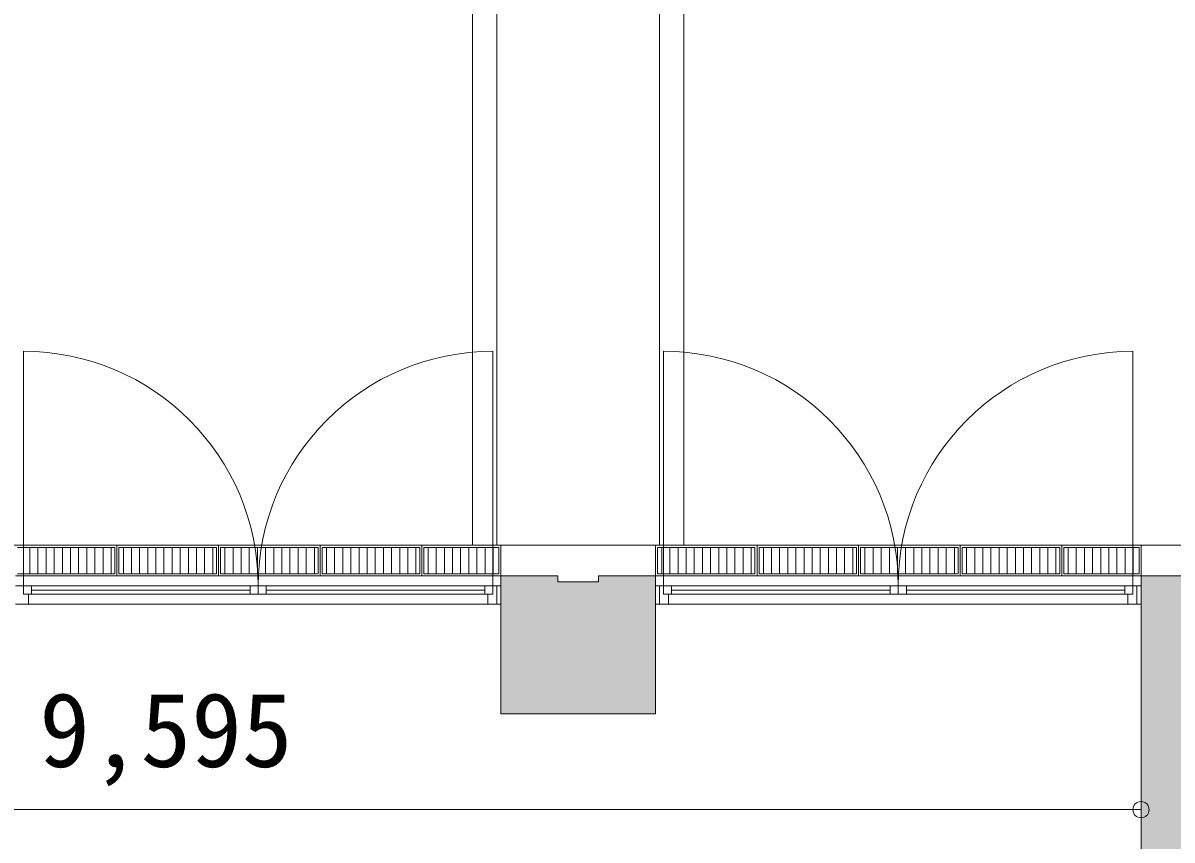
# Model space of a CAD drawing. Units: millimetres at full size, sheet at 1:200; details may follow other scales. Extents: x -96239 to 62349, y -170536 to 17264.
# Drawn here: x -32799 to -27144, y -43087 to -39065 of the extents above; entities that cross this region are included whole.
import ezdxf
from ezdxf.enums import TextEntityAlignment as Align

# ---------------------------------------------------------------- set-up
doc = ezdxf.new("R2010")
doc.units = ezdxf.units.MM
doc.header["$LTSCALE"] = 200
doc.header["$PDMODE"] = 32
doc.header["$PDSIZE"] = 80
for name, color, linetype, lineweight in [('0-1_躯体', 7, 'Continuous', 9), ('0-2_建具', 7, 'Continuous', 9), ('0-6_寸法', 4, 'Continuous', 5), ('0-9_外景', 7, 'Continuous', 9), ('0-C_タイル・側溝', 7, 'Continuous', 9)]:
    doc.layers.add(name, color=color, linetype=linetype, lineweight=lineweight)
doc.styles.add('ＭＳ ゴシック', font='')
doc.styles.get('ＭＳ ゴシック').set_extended_font_data('MS Gothic')

msp = doc.modelspace()

# ---------------------------------------------------------------- linework, layer by layer
at = {"layer": '0-1_躯体'}
for p, q in [((-30446.1, -41786.2), (-30446.1, -42466.2)), ((-30446.1, -41786.2), (-30166.1, -41786.2)), ((-30166.1, -41816.2), (-30166.1, -41786.2)), ((-29686.1, -41786.2), (-29966.1, -41786.2)), ((-29686.1, -41786.2), (-29686.1, -42466.2)), ((-27296.1, -41786.2), (-27016.1, -41786.2)), ((-27296.1, -48791.2), (-27296.1, -41786.2)), ((-30446.1, -41926.2), (-32836.1, -41926.2)), ((-27296.1, -41926.2), (-29686.1, -41926.2)), ((-29686.1, -42466.2), (-30446.1, -42466.2))]:
    msp.add_line(p, q, dxfattribs=at)
msp.add_lwpolyline([(-30166.1, -41816.2), (-29966.1, -41816.2), (-29966.1, -41786.2)], dxfattribs=at)
at = {"layer": '0-1_躯体', "color": 9}
for points in [[(-30446.1, -41786.2), (-30446.1, -41816.2), (-30166.1, -41786.2), (-30166.1, -41816.2)], [(-29686.1, -41786.2), (-29966.1, -41786.2), (-29686.1, -41816.2), (-29966.1, -41816.2)], [(-27016.1, -41816.2), (-27016.1, -41786.2), (-27296.1, -41816.2), (-27296.1, -41786.2)], [(-27296.1, -41786.2), (-27296.1, -44371.2), (-27096.1, -41786.2), (-27096.1, -44371.2)], [(-29686.1, -41816.2), (-30446.1, -41816.2), (-29686.1, -42466.2), (-30446.1, -42466.2)]]:
    msp.add_solid(points, dxfattribs=at)
at = {"layer": '0-2_建具', "color": 4, "lineweight": 5}
for p, q in [((-32796.1, -41876.2), (-32796.1, -40681.2)), ((-30486.1, -40681.2), (-30486.1, -41876.2)), ((-29646.1, -41876.2), (-29646.1, -40681.2)), ((-27336.1, -40681.2), (-27336.1, -41876.2))]:
    msp.add_line(p, q, dxfattribs=at)
at = {"layer": '0-2_建具'}
for p, q in [((-32796.1, -41836.2), (-32836.1, -41836.2)), ((-32803, -41836.2), (-30446.1, -41836.2)), ((-32756.1, -41876.2), (-32756.1, -41836.2)), ((-31681.1, -41836.2), (-31681.1, -41876.2)), ((-31681.1, -41836.2), (-31681.1, -41876.2)), ((-31641.1, -41836.2), (-31641.1, -41876.2)), ((-31641.1, -41836.2), (-31641.1, -41876.2)), ((-31601.1, -41836.2), (-31601.1, -41876.2)), ((-30526.1, -41836.2), (-30526.1, -41876.2)), ((-30466.1, -41836.2), (-30466.1, -41926.2)), ((-30446.1, -41836.2), (-30446.1, -41926.2)), ((-29686.1, -41836.2), (-29686.1, -41926.2)), ((-29646.1, -41836.2), (-29686.1, -41836.2)), ((-29666.1, -41926.2), (-29666.1, -41836.2)), ((-29653, -41836.2), (-27296.1, -41836.2)), ((-29606.1, -41876.2), (-29606.1, -41836.2)), ((-28531.1, -41836.2), (-28531.1, -41876.2)), ((-28531.1, -41836.2), (-28531.1, -41876.2)), ((-28491.1, -41836.2), (-28491.1, -41876.2)), ((-28491.1, -41836.2), (-28491.1, -41876.2)), ((-28451.1, -41836.2), (-28451.1, -41876.2)), ((-27376.1, -41836.2), (-27376.1, -41876.2)), ((-27316.1, -41836.2), (-27316.1, -41926.2)), ((-27296.1, -41836.2), (-27296.1, -41926.2)), ((-32796.1, -41876.2), (-30486.1, -41876.2)), ((-32771.1, -41876.2), (-32771.1, -41926.2)), ((-32756.1, -41856.2), (-31681.1, -41856.2)), ((-31601.1, -41856.2), (-30526.1, -41856.2)), ((-30511.1, -41876.2), (-30511.1, -41926.2)), ((-29646.1, -41876.2), (-27336.1, -41876.2)), ((-29621.1, -41876.2), (-29621.1, -41926.2)), ((-29606.1, -41856.2), (-28531.1, -41856.2)), ((-28451.1, -41856.2), (-27376.1, -41856.2)), ((-27361.1, -41876.2), (-27361.1, -41926.2)), ((-32771.1, -41926.2), (-32836.1, -41926.2)), ((-30511.1, -41926.2), (-30446.1, -41926.2)), ((-29621.1, -41926.2), (-29686.1, -41926.2)), ((-27361.1, -41926.2), (-27296.1, -41926.2))]:
    msp.add_line(p, q, dxfattribs=at)
at = {"layer": '0-2_建具', "color": 4, "lineweight": 5}
for centre, start, end in [((-32796.1, -41836.2), 0, 90), ((-30486.1, -41836.2), 90, 180), ((-29646.1, -41836.2), 0, 90), ((-27336.1, -41836.2), 90, 180)]:
    msp.add_arc(centre, 1155, start, end, dxfattribs=at)
at = {"layer": '0-6_寸法'}
msp.add_line((-27296.1, -42937.2), (-36891.1, -42937.2), dxfattribs=at)
msp.add_point((-27296.1, -42937.2), dxfattribs=at)
at = {"layer": '0-9_外景'}
for p, q in [((-30586.1, -20646.2), (-30586.1, -41636.2)), ((-29546.1, -20646.2), (-29546.1, -41636.2)), ((-30466.1, -37181.3), (-30466.1, -41636.2)), ((-29666.1, -37181.3), (-29666.1, -41636.2)), ((-17956.1, -41636.2), (-35846.1, -41636.2)), ((-30446.1, -41786.2), (-30166.1, -41786.2)), ((-30166.1, -41816.2), (-30166.1, -41786.2)), ((-29966.1, -41816.2), (-29966.1, -41786.2)), ((-29686.1, -41786.2), (-29966.1, -41786.2)), ((-30166.1, -41816.2), (-29966.1, -41816.2))]:
    msp.add_line(p, q, dxfattribs=at)
for points in [[(-32836.1, -41836.2), (-30446.1, -41836.2), (-30446.1, -41786.2)], [(-29686.1, -41786.2), (-29686.1, -41836.2), (-27296.1, -41836.2), (-27296.1, -41786.2), (-27016.1, -41786.2), (-27016.1, -41816.2), (-26816.1, -41816.2), (-26816.1, -41786.2), (-26536.1, -41786.2), (-26536.1, -41816.2)]]:
    msp.add_lwpolyline(points, dxfattribs=at)
at = {"layer": '0-C_タイル・側溝'}
for p, q in [((-32336.1, -41636.2), (-32836.1, -41636.2)), ((-32346.1, -41646.2), (-32826.1, -41646.2)), ((-32346.1, -41776.2), (-32346.1, -41646.2)), ((-32336.1, -41786.2), (-32336.1, -41636.2)), ((-31836.1, -41636.2), (-32336.1, -41636.2)), ((-32336.1, -41786.2), (-32336.1, -41636.2)), ((-32336.1, -41786.2), (-32336.1, -41636.2)), ((-32336.1, -41786.2), (-32336.1, -41636.2)), ((-32336.1, -41786.2), (-32336.1, -41636.2)), ((-32326.1, -41776.2), (-32326.1, -41646.2)), ((-31846.1, -41646.2), (-32326.1, -41646.2)), ((-31846.1, -41776.2), (-31846.1, -41646.2)), ((-31836.1, -41786.2), (-31836.1, -41636.2)), ((-31836.1, -41786.2), (-31836.1, -41636.2)), ((-31336.1, -41636.2), (-31836.1, -41636.2)), ((-31836.1, -41786.2), (-31836.1, -41636.2)), ((-31826.1, -41776.2), (-31826.1, -41646.2)), ((-31346.1, -41646.2), (-31826.1, -41646.2)), ((-31346.1, -41776.2), (-31346.1, -41646.2)), ((-31336.1, -41786.2), (-31336.1, -41636.2)), ((-31336.1, -41786.2), (-31336.1, -41636.2)), ((-30836.1, -41636.2), (-31336.1, -41636.2)), ((-31336.1, -41786.2), (-31336.1, -41636.2)), ((-31326.1, -41776.2), (-31326.1, -41646.2)), ((-30846.1, -41646.2), (-31326.1, -41646.2)), ((-30846.1, -41776.2), (-30846.1, -41646.2)), ((-30836.1, -41786.2), (-30836.1, -41636.2)), ((-30836.1, -41786.2), (-30836.1, -41636.2)), ((-30836.1, -41786.2), (-30836.1, -41636.2)), ((-30826.1, -41776.2), (-30826.1, -41646.2)), ((-30826.1, -41646.2), (-30456.1, -41646.2)), ((-30456.1, -41646.2), (-30456.1, -41776.2)), ((-30446.1, -41636.2), (-30446.1, -41785.8)), ((-29686.1, -41636.2), (-29686.1, -41786.2)), ((-29686.1, -41786.2), (-29686.1, -41636.2)), ((-29186.1, -41636.2), (-29686.1, -41636.2)), ((-29686.1, -41786.2), (-29686.1, -41636.2)), ((-29676.1, -41776.2), (-29676.1, -41646.2)), ((-29196.1, -41646.2), (-29676.1, -41646.2)), ((-29196.1, -41776.2), (-29196.1, -41646.2)), ((-29186.1, -41786.2), (-29186.1, -41636.2)), ((-28686.1, -41636.2), (-29186.1, -41636.2)), ((-29186.1, -41786.2), (-29186.1, -41636.2)), ((-29186.1, -41786.2), (-29186.1, -41636.2)), ((-29186.1, -41786.2), (-29186.1, -41636.2)), ((-29186.1, -41786.2), (-29186.1, -41636.2)), ((-29176.1, -41776.2), (-29176.1, -41646.2)), ((-28696.1, -41646.2), (-29176.1, -41646.2)), ((-28696.1, -41776.2), (-28696.1, -41646.2)), ((-28686.1, -41786.2), (-28686.1, -41636.2)), ((-28686.1, -41786.2), (-28686.1, -41636.2)), ((-28186.1, -41636.2), (-28686.1, -41636.2)), ((-28686.1, -41786.2), (-28686.1, -41636.2)), ((-28676.1, -41776.2), (-28676.1, -41646.2)), ((-28196.1, -41646.2), (-28676.1, -41646.2)), ((-28196.1, -41776.2), (-28196.1, -41646.2)), ((-28186.1, -41786.2), (-28186.1, -41636.2)), ((-28186.1, -41786.2), (-28186.1, -41636.2)), ((-27686.1, -41636.2), (-28186.1, -41636.2)), ((-28186.1, -41786.2), (-28186.1, -41636.2)), ((-28176.1, -41776.2), (-28176.1, -41646.2)), ((-27696.1, -41646.2), (-28176.1, -41646.2)), ((-27696.1, -41776.2), (-27696.1, -41646.2)), ((-27686.1, -41786.2), (-27686.1, -41636.2)), ((-27686.1, -41786.2), (-27686.1, -41636.2)), ((-27686.1, -41786.2), (-27686.1, -41636.2)), ((-27676.1, -41776.2), (-27676.1, -41646.2)), ((-27676.1, -41646.2), (-27306.1, -41646.2)), ((-27306.1, -41646.2), (-27306.1, -41776.2)), ((-27296.1, -41636.2), (-27296.1, -41785.8)), ((-32336.1, -41786.2), (-32836.1, -41786.2)), ((-32346.1, -41776.2), (-32826.1, -41776.2)), ((-31836.1, -41786.2), (-32336.1, -41786.2)), ((-31846.1, -41776.2), (-32326.1, -41776.2)), ((-31336.1, -41786.2), (-31836.1, -41786.2)), ((-31346.1, -41776.2), (-31826.1, -41776.2)), ((-30836.1, -41786.2), (-31336.1, -41786.2)), ((-30846.1, -41776.2), (-31326.1, -41776.2)), ((-30836.1, -41786.2), (-30446.1, -41786.2)), ((-30826.1, -41776.2), (-30456.1, -41776.2)), ((-29186.1, -41786.2), (-29686.1, -41786.2)), ((-29196.1, -41776.2), (-29676.1, -41776.2)), ((-28686.1, -41786.2), (-29186.1, -41786.2)), ((-28696.1, -41776.2), (-29176.1, -41776.2)), ((-28186.1, -41786.2), (-28686.1, -41786.2)), ((-28196.1, -41776.2), (-28676.1, -41776.2)), ((-27686.1, -41786.2), (-28186.1, -41786.2)), ((-27696.1, -41776.2), (-28176.1, -41776.2)), ((-27686.1, -41786.2), (-27296.1, -41786.2)), ((-27676.1, -41776.2), (-27306.1, -41776.2))]:
    msp.add_line(p, q, dxfattribs=at)
at = {"layer": '0-C_タイル・側溝', "color": 4, "lineweight": 5}
for p, q in [((-32764.7, -41646.2), (-32764.7, -41776.2)), ((-32724.7, -41646.2), (-32724.7, -41776.2)), ((-32684.7, -41646.2), (-32684.7, -41776.2)), ((-32644.7, -41646.2), (-32644.7, -41776.2)), ((-32604.7, -41646.2), (-32604.7, -41776.2)), ((-32564.7, -41646.2), (-32564.7, -41776.2)), ((-32524.7, -41646.2), (-32524.7, -41776.2)), ((-32484.7, -41646.2), (-32484.7, -41776.2)), ((-32444.7, -41646.2), (-32444.7, -41776.2)), ((-32404.7, -41646.2), (-32404.7, -41776.2)), ((-32364.7, -41646.2), (-32364.7, -41776.2)), ((-32304.7, -41646.2), (-32304.7, -41776.2)), ((-32264.7, -41646.2), (-32264.7, -41776.2)), ((-32224.7, -41646.2), (-32224.7, -41776.2)), ((-32184.7, -41646.2), (-32184.7, -41776.2)), ((-32144.7, -41646.2), (-32144.7, -41776.2)), ((-32104.7, -41646.2), (-32104.7, -41776.2)), ((-32064.7, -41646.2), (-32064.7, -41776.2)), ((-32024.7, -41646.2), (-32024.7, -41776.2)), ((-31984.7, -41646.2), (-31984.7, -41776.2)), ((-31944.7, -41646.2), (-31944.7, -41776.2)), ((-31904.7, -41646.2), (-31904.7, -41776.2)), ((-31864.7, -41646.2), (-31864.7, -41776.2)), ((-31804.7, -41646.2), (-31804.7, -41776.2)), ((-31764.7, -41646.2), (-31764.7, -41776.2)), ((-31724.7, -41646.2), (-31724.7, -41776.2)), ((-31684.7, -41646.2), (-31684.7, -41776.2)), ((-31644.7, -41646.2), (-31644.7, -41776.2)), ((-31604.7, -41646.2), (-31604.7, -41776.2)), ((-31564.7, -41646.2), (-31564.7, -41776.2)), ((-31524.7, -41646.2), (-31524.7, -41776.2)), ((-31484.7, -41646.2), (-31484.7, -41776.2)), ((-31444.7, -41646.2), (-31444.7, -41776.2)), ((-31404.7, -41646.2), (-31404.7, -41776.2)), ((-31364.7, -41646.2), (-31364.7, -41776.2)), ((-31304.7, -41646.2), (-31304.7, -41776.2)), ((-31264.7, -41646.2), (-31264.7, -41776.2)), ((-31224.7, -41646.2), (-31224.7, -41776.2)), ((-31184.7, -41646.2), (-31184.7, -41776.2)), ((-31144.7, -41646.2), (-31144.7, -41776.2)), ((-31104.7, -41646.2), (-31104.7, -41776.2)), ((-31064.7, -41646.2), (-31064.7, -41776.2)), ((-31024.7, -41646.2), (-31024.7, -41776.2)), ((-30984.7, -41646.2), (-30984.7, -41776.2)), ((-30944.7, -41646.2), (-30944.7, -41776.2)), ((-30904.7, -41646.2), (-30904.7, -41776.2)), ((-30864.7, -41646.2), (-30864.7, -41776.2)), ((-30804.7, -41646.2), (-30804.7, -41776.2)), ((-30764.7, -41646.2), (-30764.7, -41776.2)), ((-30724.7, -41646.2), (-30724.7, -41776.2)), ((-30684.7, -41646.2), (-30684.7, -41776.2)), ((-30644.7, -41646.2), (-30644.7, -41776.2)), ((-30604.7, -41646.2), (-30604.7, -41776.2)), ((-30564.7, -41646.2), (-30564.7, -41776.2)), ((-30524.7, -41646.2), (-30524.7, -41776.2)), ((-30484.7, -41646.2), (-30484.7, -41776.2)), ((-29654.7, -41646.2), (-29654.7, -41776.2)), ((-29614.7, -41646.2), (-29614.7, -41776.2)), ((-29574.7, -41646.2), (-29574.7, -41776.2)), ((-29534.7, -41646.2), (-29534.7, -41776.2)), ((-29494.7, -41646.2), (-29494.7, -41776.2)), ((-29454.7, -41646.2), (-29454.7, -41776.2)), ((-29414.7, -41646.2), (-29414.7, -41776.2)), ((-29374.7, -41646.2), (-29374.7, -41776.2)), ((-29334.7, -41646.2), (-29334.7, -41776.2)), ((-29294.7, -41646.2), (-29294.7, -41776.2)), ((-29254.7, -41646.2), (-29254.7, -41776.2)), ((-29214.7, -41646.2), (-29214.7, -41776.2)), ((-29154.7, -41646.2), (-29154.7, -41776.2)), ((-29114.7, -41646.2), (-29114.7, -41776.2)), ((-29074.7, -41646.2), (-29074.7, -41776.2)), ((-29034.7, -41646.2), (-29034.7, -41776.2)), ((-28994.7, -41646.2), (-28994.7, -41776.2)), ((-28954.7, -41646.2), (-28954.7, -41776.2)), ((-28914.7, -41646.2), (-28914.7, -41776.2)), ((-28874.7, -41646.2), (-28874.7, -41776.2)), ((-28834.7, -41646.2), (-28834.7, -41776.2)), ((-28794.7, -41646.2), (-28794.7, -41776.2)), ((-28754.7, -41646.2), (-28754.7, -41776.2)), ((-28714.7, -41646.2), (-28714.7, -41776.2)), ((-28654.7, -41646.2), (-28654.7, -41776.2)), ((-28614.7, -41646.2), (-28614.7, -41776.2)), ((-28574.7, -41646.2), (-28574.7, -41776.2)), ((-28534.7, -41646.2), (-28534.7, -41776.2)), ((-28494.7, -41646.2), (-28494.7, -41776.2)), ((-28454.7, -41646.2), (-28454.7, -41776.2)), ((-28414.7, -41646.2), (-28414.7, -41776.2)), ((-28374.7, -41646.2), (-28374.7, -41776.2)), ((-28334.7, -41646.2), (-28334.7, -41776.2)), ((-28294.7, -41646.2), (-28294.7, -41776.2)), ((-28254.7, -41646.2), (-28254.7, -41776.2)), ((-28214.7, -41646.2), (-28214.7, -41776.2)), ((-28154.7, -41646.2), (-28154.7, -41776.2)), ((-28114.7, -41646.2), (-28114.7, -41776.2)), ((-28074.7, -41646.2), (-28074.7, -41776.2)), ((-28034.7, -41646.2), (-28034.7, -41776.2)), ((-27994.7, -41646.2), (-27994.7, -41776.2)), ((-27954.7, -41646.2), (-27954.7, -41776.2)), ((-27914.7, -41646.2), (-27914.7, -41776.2)), ((-27874.7, -41646.2), (-27874.7, -41776.2)), ((-27834.7, -41646.2), (-27834.7, -41776.2)), ((-27794.7, -41646.2), (-27794.7, -41776.2)), ((-27754.7, -41646.2), (-27754.7, -41776.2)), ((-27714.7, -41646.2), (-27714.7, -41776.2)), ((-27654.7, -41646.2), (-27654.7, -41776.2)), ((-27614.7, -41646.2), (-27614.7, -41776.2)), ((-27574.7, -41646.2), (-27574.7, -41776.2)), ((-27534.7, -41646.2), (-27534.7, -41776.2)), ((-27494.7, -41646.2), (-27494.7, -41776.2)), ((-27454.7, -41646.2), (-27454.7, -41776.2)), ((-27414.7, -41646.2), (-27414.7, -41776.2)), ((-27374.7, -41646.2), (-27374.7, -41776.2)), ((-27334.7, -41646.2), (-27334.7, -41776.2))]:
    msp.add_line(p, q, dxfattribs=at)

# ---------------------------------------------------------------- texts
at = {"layer": '0-6_寸法', "style": 'ＭＳ ゴシック'}
msp.add_text('9,595', height=366.6, dxfattribs=at).set_placement((-32718.6, -42837.2), align=Align.BOTTOM_LEFT)

doc.saveas('drawing.dxf')
